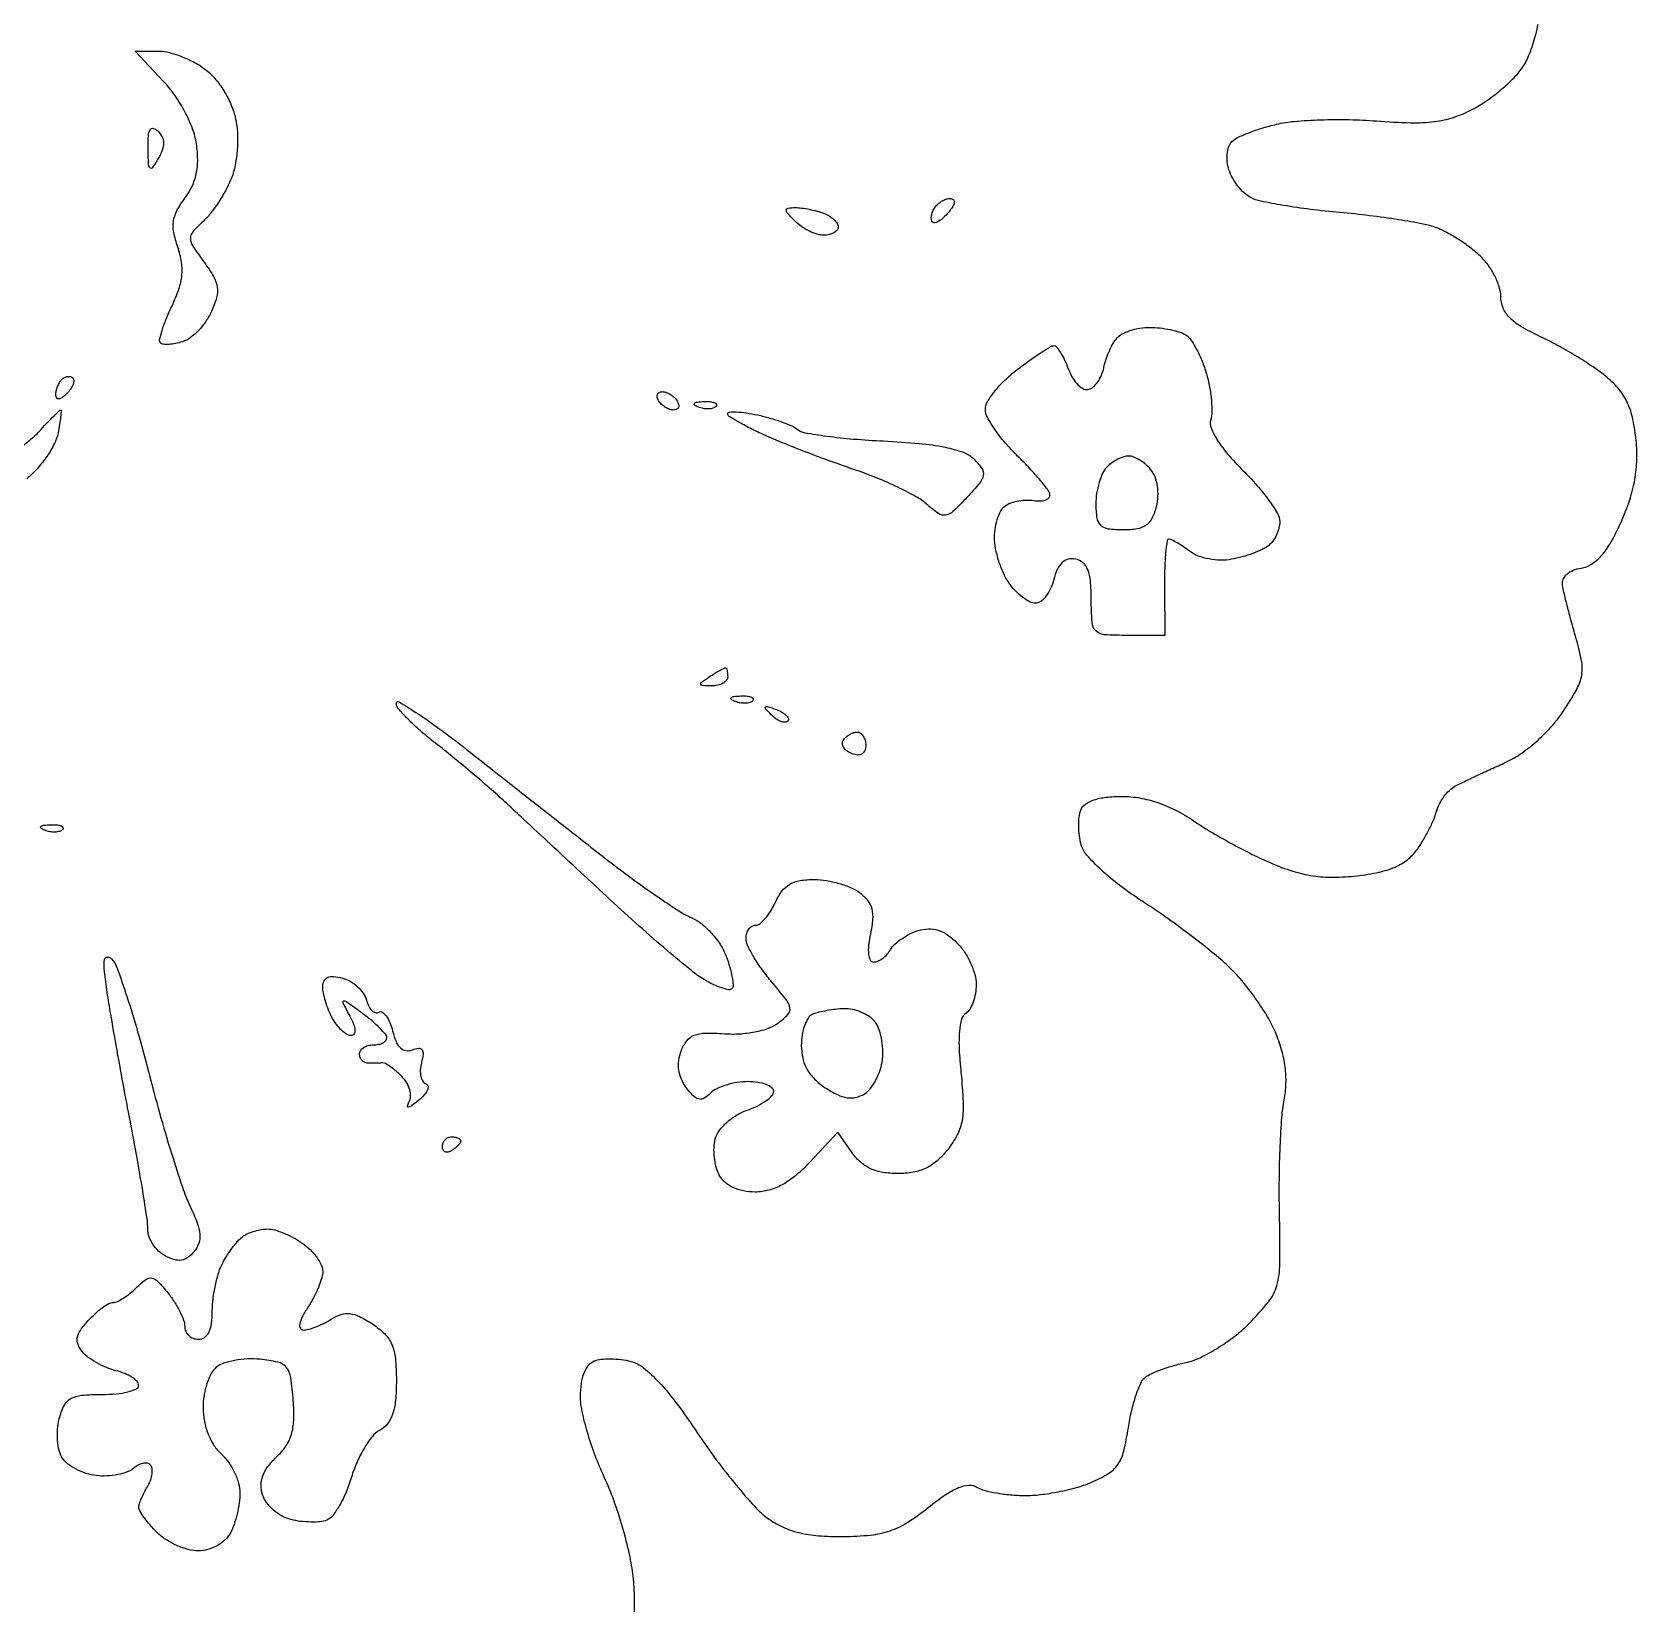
# Model space of a CAD drawing. Extents: x 0 to 102, y 0 to 135.
# Drawn here: x 52.32 to 67.07, y 54.67 to 69.13 of the extents above; entities that cross this region are included whole.
import ezdxf

# ---------------------------------------------------------------- set-up
doc = ezdxf.new("R2010")
doc.units = 0
doc.header["$MEASUREMENT"] = 0

msp = doc.modelspace()

# ---------------------------------------------------------------- linework, layer by layer
for points in [[(57.85067, 54.540104, 0.028751), (57.856664, 54.720318, 0.020254), (57.843544, 54.922697, 0.028809), (57.809853, 55.127761, 0.015542), (57.746119, 55.375781, 0.015434), (57.66526, 55.625222, 0.023404), (57.578337, 55.836, -0.019964), (57.494871, 56.034513, -0.017948), (57.424214, 56.246165, -0.018305), (57.374627, 56.440601, -0.052579), (57.359626, 56.578905, -0.036354), (57.367832, 56.696436, -0.05675), (57.39347, 56.794487, -0.071114), (57.433734, 56.866281, -0.138699), (57.485889, 56.905279, -0.066633), (57.549336, 56.920358, -0.027933), (57.637231, 56.924265, -0.027028), (57.733035, 56.917983, -0.031607), (57.822629, 56.901429, -0.111063), (57.937733, 56.843376, -0.033358), (58.081511, 56.708073, -0.02694), (58.247552, 56.509012, -0.013625), (58.43579, 56.242015, 0.012569), (58.607819, 55.99691, 0.012786), (58.790998, 55.762189, 0.012649), (58.960371, 55.566546, 0.050363), (59.078379, 55.46066, 0.049008), (59.21578, 55.37965, 0.048692), (59.366614, 55.326721, 0.041035), (59.54639, 55.298049, 0.021457), (59.773122, 55.290514, 0.022617), (60.025532, 55.304389, 0.057332), (60.204733, 55.343462, 0.060101), (60.365416, 55.420938, 0.026909), (60.556224, 55.558064, -0.019), (60.712736, 55.674339, -0.051189), (60.834286, 55.740531, -0.079597), (60.929632, 55.763613, -0.16214), (61.003581, 55.745295, 0.076099), (61.070766, 55.715903, 0.021695), (61.182264, 55.691307, 0.02131), (61.312174, 55.674176, 0.021117), (61.443467, 55.668095, 0.030483), (61.586849, 55.676262, 0.018805), (61.753798, 55.702426, 0.018837), (61.917471, 55.740874, 0.031856), (62.050596, 55.786784, 0.038368), (62.208146, 55.867306, 0.105975), (62.297955, 55.952723, 0.089978), (62.352964, 56.075963, 0.022878), (62.395476, 56.291658, -0.01979), (62.424659, 56.444698, -0.023502), (62.464602, 56.586269, -0.023226), (62.508788, 56.700724, -0.120375), (62.549747, 56.754105, -0.064206), (62.605118, 56.787938, -0.017558), (62.700173, 56.826472, -0.017451), (62.811993, 56.862924, -0.017372), (62.92625, 56.891551, 0.05919), (63.054599, 56.935369, 0.026628), (63.211059, 57.020942, 0.025909), (63.368636, 57.130031, 0.032026), (63.50269, 57.24793, 0.026808), (63.683856, 57.449639, 0.103045), (63.760231, 57.598946, 0.0653), (63.787731, 57.798356, 0.006659), (63.784535, 58.27646, -0.007742), (63.783169, 58.578439, -0.007732), (63.791152, 58.880443, -0.007606), (63.806207, 59.14382, -0.030076), (63.827628, 59.3046, 0.041155), (63.844303, 59.45514, 0.039333), (63.836529, 59.608721, 0.037368), (63.803931, 59.766377, 0.03038), (63.746493, 59.929093, 0.03552), (63.672264, 60.074827, 0.019525), (63.562322, 60.242214, 0.019378), (63.436918, 60.404147, 0.02925), (63.314544, 60.533889, 0.019172), (63.167027, 60.662698, 0.008075), (62.959575, 60.824804, 0.007975), (62.732031, 60.991131, 0.010299), (62.517688, 61.136097, -0.01927), (62.31749, 61.276794, -0.02418), (62.143945, 61.422816, -0.024815), (62.012891, 61.557069, -0.114108), (61.961429, 61.652061, -0.035492), (61.944925, 61.734192, -0.028923), (61.938693, 61.823694, -0.029825), (61.942695, 61.907099, -0.064798), (61.957721, 61.969311, -0.146778), (61.999965, 62.023981, -0.074415), (62.078098, 62.063953, -0.054214), (62.190227, 62.088558, -0.026928), (62.335739, 62.0964, -0.043465), (62.499211, 62.082163, -0.03839), (62.66494, 62.039759, -0.036387), (62.830648, 61.969703, -0.030966), (62.994044, 61.872948, 0.015229), (63.147513, 61.775425, 0.008704), (63.338271, 61.666654, 0.008687), (63.534151, 61.563818, 0.014251), (63.7038, 61.484454, 0.026735), (63.906116, 61.409315, 0.038794), (64.09176, 61.366903, 0.038758), (64.281859, 61.353655, 0.026616), (64.497683, 61.366863, 0.023782), (64.697633, 61.399519, 0.050073), (64.847301, 61.447381, 0.063443), (64.960363, 61.514584, 0.07193), (65.047583, 61.605586, 0.021116), (65.103172, 61.69074, 0.015956), (65.15713, 61.788529, 0.016209), (65.201967, 61.883797, 0.035615), (65.228524, 61.959773, -0.052589), (65.254646, 62.027091, -0.039594), (65.296469, 62.094641, -0.040503), (65.346628, 62.15247, -0.070244), (65.397724, 62.190125, -0.01109), (65.466408, 62.225243, -0.002694), (65.581398, 62.280094, -0.002761), (65.713984, 62.341572, -0.002745), (65.8475, 62.401703, 0.045666), (65.991544, 62.482076, 0.029574), (66.142489, 62.599065, 0.02912), (66.282032, 62.736199, 0.037837), (66.391935, 62.877736, 0.018597), (66.516717, 63.082446, 0.085903), (66.562656, 63.212795, 0.091254), (66.560701, 63.347159, 0.022453), (66.50768, 63.562464, -0.004647), (66.46662, 63.706851, -0.004956), (66.429153, 63.848919, -0.004721), (66.399303, 63.971693, -0.022912), (66.386245, 64.042159, -0.137143), (66.393349, 64.094399, -0.108371), (66.426793, 64.140887, -0.088125), (66.483688, 64.176198, -0.059642), (66.557611, 64.195904, 0.109675), (66.653551, 64.232, 0.069812), (66.743782, 64.310777, 0.050722), (66.832396, 64.436941, 0.022479), (66.923936, 64.618945, 0.025113), (67.003402, 64.823318, 0.036474), (67.050829, 65.010846, 0.038321), (67.069067, 65.195988, 0.032263), (67.060612, 65.392886, 0.02958), (67.028318, 65.584974, 0.058237), (66.976455, 65.730639, 0.064412), (66.896498, 65.850826, 0.044897), (66.778887, 65.963821, 0.022281), (66.661038, 66.049944, 0.010743), (66.503072, 66.150095, 0.01063), (66.333624, 66.247635, 0.01499), (66.17835, 66.326718, -0.022405), (66.003787, 66.418909, -0.066017), (65.896973, 66.502244, -0.096941), (65.839098, 66.589977, -0.097774), (65.8188, 66.692786, 0.077257), (65.805105, 66.780887, 0.040444), (65.762885, 66.883816, 0.039007), (65.701296, 66.984704, 0.048033), (65.62845, 67.067418, 0.027239), (65.54016, 67.141526, 0.018256), (65.431887, 67.216768, 0.018411), (65.321324, 67.282143, 0.034191), (65.2266, 67.32545, 0.042562), (65.104211, 67.360033, 0.008334), (64.878632, 67.399603, 0.00879), (64.613371, 67.436823, 0.008045), (64.339028, 67.465938, -0.008573), (64.069684, 67.494811, -0.010543), (63.819532, 67.531344, -0.009103), (63.611607, 67.570106, -0.072347), (63.519908, 67.603263, -0.065373), (63.461001, 67.645491, -0.038324), (63.402302, 67.709562, -0.037672), (63.352531, 67.783938, -0.051824), (63.320426, 67.857626, -0.050979), (63.304974, 67.931771, -0.051031), (63.304851, 68.007483, -0.055841), (63.319063, 68.073538, -0.115994), (63.346653, 68.118093, -0.085735), (63.398756, 68.154847, -0.018137), (63.501262, 68.199037, -0.018489), (63.62543, 68.242093, -0.01662), (63.756906, 68.277572, -0.036256), (63.923114, 68.304029, -0.013064), (64.162228, 68.318211, -0.012879), (64.425948, 68.320153, -0.014928), (64.6767, 68.308045, 0.012816), (64.990591, 68.291559, 0.036886), (65.208255, 68.301775, 0.049043), (65.384485, 68.340932, 0.042403), (65.558986, 68.414999, 0.02981), (65.681648, 68.489491, 0.020999), (65.810405, 68.586837, 0.021273), (65.926087, 68.690757, 0.041111), (66.007526, 68.784705, 0.061963), (66.074772, 68.905422, 0.02854), (66.132728, 69.076061, 0.026107), (66.177177, 69.276576, 0.022522)], [(52.217641, 65.309646, 0.016771), (52.322963, 65.394638, 0.030689), (52.401862, 65.471739, -0.005042), (52.464817, 65.539909, -0.007808), (52.520669, 65.597353, -0.003219), (52.569183, 65.645097, -0.195162), (52.58028, 65.6496, -0.438724), (52.58607, 65.643309, -0.006401), (52.58068, 65.587199, -0.012643), (52.571448, 65.518635, -0.00744), (52.557129, 65.437173, -0.07073), (52.524172, 65.340991, -0.032085), (52.456113, 65.226279, -0.030965), (52.367511, 65.112479, -0.036976), (52.27027, 65.017539, -0.038122)]]:
    msp.add_lwpolyline(points, format="xyb")
for points in [[(53.481495, 68.949, -0.062261), (53.580324, 68.936646, -0.03211), (53.699086, 68.898221, -0.031336), (53.817912, 68.842314, -0.041048), (53.917945, 68.776134, -0.055249), (54.008434, 68.68717, -0.037824), (54.090797, 68.568797, -0.037424), (54.155453, 68.437465, -0.049343), (54.192834, 68.309424, -0.038726), (54.207282, 68.17621, -0.02931), (54.203165, 68.029141, -0.029749), (54.182263, 67.887063, -0.046822), (54.145949, 67.769306, -0.028499), (54.095414, 67.664605, -0.020416), (54.027733, 67.553591, -0.020708), (53.954325, 67.452851, -0.041047), (53.88676, 67.380787, 0.029566), (53.795397, 67.287712, 0.190004), (53.773725, 67.226732, 0.138207), (53.796059, 67.156704, 0.013309), (53.899435, 67.008803, -0.027182), (53.986829, 66.876075, -0.095425), (54.020574, 66.779964, -0.106122), (54.014411, 66.683889, -0.038021), (53.966905, 66.554358, -0.045328), (53.915714, 66.46456, -0.039003), (53.846794, 66.380487, -0.040853), (53.771531, 66.313876, -0.084071), (53.701786, 66.278002, -0.027053), (53.636581, 66.261127, -0.034864), (53.575235, 66.253141, -0.037415), (53.52516, 66.253895, -0.175662), (53.499499, 66.265901, -0.25655), (53.4908, 66.295799, -0.018914), (53.513256, 66.381259, -0.022586), (53.550357, 66.486159, -0.014966), (53.601872, 66.60307, 0.026801), (53.667546, 66.762213, 0.059167), (53.696136, 66.890311, 0.066567), (53.692304, 67.011778, 0.042764), (53.657378, 67.148587, -0.035209), (53.620661, 67.283862, -0.0849), (53.61805, 67.387193, -0.087175), (53.649871, 67.483848, -0.038592), (53.722523, 67.597419, 0.0506), (53.788783, 67.706681, 0.058746), (53.827775, 67.82177, 0.054406), (53.840715, 67.949963, 0.035228), (53.829009, 68.098725, 0.053015), (53.793027, 68.236822, 0.03155), (53.723055, 68.391884, 0.030612), (53.63014, 68.544053, 0.036825), (53.52437, 68.67405), (53.264809, 68.949)], [(53.475967, 68.212673, -0.081552), (53.513387, 68.16055, -0.112876), (53.526747, 68.104776, -0.092968), (53.515416, 68.040727, -0.04153), (53.478539, 67.963103, -0.016776), (53.425535, 67.878573, -0.471567), (53.402854, 67.876391, -0.18983), (53.388506, 67.909385, -0.006175), (53.385173, 68.05647, -0.016922), (53.387934, 68.17379, -0.117828), (53.404333, 68.228356, -0.358555), (53.433553, 68.239212, -0.113627)], [(60.758152, 67.5954, -0.176123), (60.786319, 67.585161, -0.256649), (60.795687, 67.561079, -0.110288), (60.78099, 67.520957, -0.030483), (60.741103, 67.466456, -0.030935), (60.697289, 67.419854, -0.05004), (60.654152, 67.386761, -0.066988), (60.617823, 67.370512, -0.274667), (60.595373, 67.376227, -0.161573), (60.584624, 67.39765, -0.069134), (60.584411, 67.430075, -0.058241), (60.593952, 67.467786, -0.04739), (60.612421, 67.505171, -0.0641), (60.640423, 67.539686, -0.051744), (60.678232, 67.568895, -0.053409), (60.719615, 67.588766, -0.085443)], [(59.333938, 67.5108, -0.03162), (59.391838, 67.507135, -0.01717), (59.462252, 67.495716, -0.017045), (59.533363, 67.479125, -0.025787), (59.593781, 67.459449, -0.045844), (59.644976, 67.43421, -0.052351), (59.688291, 67.400989, -0.059761), (59.717975, 67.365209, -0.144282), (59.7276, 67.332549, -0.171395), (59.71742, 67.303724, -0.094037), (59.688548, 67.279192, -0.074508), (59.645513, 67.262598, -0.054877), (59.594657, 67.257, -0.075276), (59.534574, 67.266097, -0.03846), (59.463489, 67.294277, -0.037117), (59.393176, 67.335333, -0.045706), (59.334814, 67.3839, -0.010146), (59.262586, 67.459121, -0.186599), (59.250654, 67.489356, -0.382191), (59.266062, 67.506809, -0.029374)], [(62.593209, 66.409705, -0.026659), (62.686186, 66.4042, -0.023777), (62.78172, 66.388784, -0.024502), (62.866286, 66.366602, -0.065102), (62.922796, 66.340306, -0.101121), (62.969625, 66.295159, -0.028093), (63.022854, 66.207547, -0.027145), (63.073214, 66.099315, -0.025488), (63.11275, 65.983992, -0.023259), (63.141248, 65.863789, -0.022976), (63.158598, 65.740968, -0.023571), (63.163737, 65.632316, -0.077016), (63.152758, 65.5614, 0.174742), (63.15571, 65.485075, 0.044686), (63.213041, 65.37331, 0.03661), (63.311229, 65.240454, 0.020753), (63.44783, 65.094161, -0.018846), (63.577237, 64.956626, -0.023195), (63.686765, 64.818631, -0.022509), (63.766553, 64.696715, -0.131793), (63.786976, 64.623609, -0.066446), (63.779739, 64.564755, -0.046402), (63.756918, 64.501805, -0.046562), (63.723026, 64.444434, -0.0689), (63.68265, 64.402312, -0.057244), (63.626086, 64.367272, -0.021254), (63.539652, 64.330956, -0.020734), (63.441139, 64.298987, -0.023519), (63.34435, 64.276804, -0.050488), (63.244432, 64.269056, -0.039958), (63.136592, 64.280245, -0.041244), (63.037235, 64.307283, -0.075432), (62.96365, 64.34736, 0.012665), (62.903561, 64.390618, 0.015778), (62.845532, 64.427574, 0.014083), (62.795563, 64.455352, 0.105555), (62.769588, 64.462509, 0.391666), (62.751447, 64.447596, 0.01015), (62.738223, 64.333941, 0.01622), (62.729203, 64.191161, 0.009697), (62.727288, 64.02105), (62.7309, 63.5769), (62.3925, 63.5769, -0.016214), (62.174342, 63.583976, -0.18143), (62.096512, 63.619089, -0.182547), (62.061238, 63.696631, -0.016452), (62.0541, 63.913518, 0.02197), (62.046901, 64.077277, 0.072673), (62.022044, 64.182043, 0.120195), (61.976987, 64.24552, 0.130705), (61.909073, 64.27869, 0.111185), (61.842283, 64.276881, 0.127853), (61.786533, 64.246218, 0.097506), (61.742348, 64.184223, 0.044758), (61.709551, 64.090121, -0.046095), (61.68035, 64.00705, -0.056742), (61.637891, 63.936779, -0.067221), (61.589353, 63.888793, -0.162775), (61.542126, 63.873, -0.121756), (61.4896, 63.885983, -0.042693), (61.423682, 63.928232, -0.039338), (61.35623, 63.989077, -0.036819), (61.297497, 64.061024, -0.046994), (61.247035, 64.149755, -0.029498), (61.204486, 64.261374, -0.029493), (61.175357, 64.377265, -0.046853), (61.1658, 64.479031, -0.042028), (61.173622, 64.571929, -0.043724), (61.196864, 64.660942, -0.047787), (61.230944, 64.733652, -0.119764), (61.27155, 64.775346, -0.063705), (61.322764, 64.799018, -0.035473), (61.389726, 64.815038, -0.03476), (61.460912, 64.821778, -0.047028), (61.52535, 64.817321, 0.046716), (61.582038, 64.813364, 0.07407), (61.62991, 64.821657, 0.104347), (61.661845, 64.840255, 0.211967), (61.6734, 64.866286, 0.160365), (61.659453, 64.908654, 0.01296), (61.586421, 65.002374, 0.016425), (61.490721, 65.111326, 0.011861), (61.3773, 65.2266, -0.022759), (61.263953, 65.346934, -0.026626), (61.168179, 65.471166, -0.027066), (61.099689, 65.583025, -0.124458), (61.0812, 65.656155, -0.13417), (61.100199, 65.725684, -0.034979), (61.166521, 65.821918, -0.032973), (61.260483, 65.924973, -0.028507), (61.371655, 66.020259, -0.007724), (61.486569, 66.105132, -0.01097), (61.591488, 66.176722, -0.007235), (61.680744, 66.232975, -0.137835), (61.712149, 66.2418, -0.23411), (61.736219, 66.229877, -0.025922), (61.771878, 66.177652, -0.027265), (61.809768, 66.107083, -0.018728), (61.845214, 66.023424, 0.045347), (61.884739, 65.942421, 0.063597), (61.934763, 65.879487, 0.081557), (61.98704, 65.842995, 0.194413), (62.033471, 65.840084, 0.107358), (62.075985, 65.865298, 0.054976), (62.116676, 65.912472, 0.050955), (62.149571, 65.972673, 0.053514), (62.168954, 66.03731, -0.032922), (62.186803, 66.107144, -0.023219), (62.21554, 66.182921, -0.023535), (62.249965, 66.253111, -0.044755), (62.285062, 66.30525, -0.097921), (62.333772, 66.34575, -0.042926), (62.410996, 66.379555, -0.040302), (62.50181, 66.402383, -0.042909)], [(52.69311, 65.94429, -0.212536), (52.702385, 65.920131, -0.080535), (52.694573, 65.884012, -0.061283), (52.671833, 65.842003, -0.041736), (52.63671, 65.80047, -0.034019), (52.59523, 65.764281, -0.131573), (52.56389, 65.751481, -0.290264), (52.544525, 65.760572, -0.142677), (52.5366, 65.78778, -0.054831), (52.540736, 65.825385, -0.038674), (52.553168, 65.866088, -0.039129), (52.571394, 65.903633, -0.063896), (52.593, 65.9316, -0.075941), (52.61784, 65.949856, -0.089268), (52.645672, 65.958593, -0.100736), (52.672096, 65.956615, -0.128169)], [(58.110214, 65.8188, -0.085235), (58.146442, 65.812579, -0.053414), (58.185322, 65.793949, -0.051777), (58.220827, 65.766562, -0.064269), (58.2471, 65.7342, -0.076764), (58.26079, 65.70185, -0.154201), (58.259176, 65.674451, -0.186277), (58.24283, 65.656304, -0.117858), (58.214786, 65.6496, -0.085235), (58.178558, 65.655821, -0.053414), (58.139678, 65.674451, -0.051777), (58.104173, 65.701838, -0.064269), (58.0779, 65.7342, -0.076764), (58.06421, 65.76655, -0.154201), (58.065824, 65.793949, -0.186277), (58.08217, 65.812096, -0.117858)], [(58.49385, 65.727521, -0.028489), (58.552747, 65.726591, -0.077125), (58.593354, 65.717224, -0.208169), (58.608797, 65.701603, -0.296942), (58.604888, 65.683087, -0.126455), (58.577229, 65.666739, -0.060344), (58.536172, 65.660042, -0.05415), (58.489003, 65.663208, -0.051402), (58.442738, 65.676409, -0.054073), (58.407487, 65.695152, -0.470617), (58.406028, 65.71057, -0.168741), (58.430711, 65.722526, -0.018894)], [(58.98735, 65.604253, -0.016832), (59.09935, 65.576332, -0.017145), (59.208524, 65.541088, -0.017183), (59.301056, 65.504032, -0.065248), (59.354182, 65.471781, 0.126706), (59.421872, 65.441241, 0.009381), (59.624227, 65.410037, 0.012556), (59.87025, 65.383081, 0.009184), (60.144458, 65.365053, -0.01069), (60.473974, 65.342392, -0.027369), (60.710532, 65.307905, -0.037775), (60.877618, 65.260761, -0.10915), (60.978411, 65.196446, -0.047265), (61.048279, 65.111953, -0.19779), (61.061495, 65.048693, -0.127455), (61.028094, 64.977402, -0.015627), (60.913192, 64.847169, -0.014495), (60.783091, 64.716488, -0.150457), (60.715895, 64.6832, -0.194678), (60.649912, 64.698181, -0.027188), (60.537257, 64.786005, 0.051487), (60.439138, 64.855117, 0.015462), (60.276871, 64.939564, 0.015321), (60.087785, 65.023617, 0.016053), (59.8968, 65.094534, -0.006175), (59.692416, 65.165866, -0.004252), (59.462564, 65.251504, -0.004287), (59.242803, 65.337684, -0.008726), (59.07195, 65.409869, -0.010199), (58.934152, 65.474338, -0.015713), (58.818018, 65.536196, -0.010095), (58.726032, 65.591464, -0.257894), (58.7124, 65.616136, -0.396583), (58.726783, 65.631418, -0.025946), (58.793167, 65.631995, -0.026508), (58.881911, 65.623432, -0.015364)], [(62.399061, 65.2266, 0.079055), (62.353604, 65.219368, 0.037981), (62.298882, 65.196778, 0.036436), (62.244116, 65.163931, 0.043102), (62.19792, 65.12508, 0.087124), (62.158921, 65.069469, 0.036597), (62.126222, 64.983798, 0.034792), (62.10389, 64.884818, 0.038105), (62.0964, 64.78668, 0.036199), (62.105841, 64.656444, 0.169588), (62.140067, 64.590816, 0.159036), (62.209153, 64.558403, 0.030821), (62.348588, 64.5498, 0.039377), (62.477422, 64.559962, 0.113097), (62.560136, 64.593255, 0.125654), (62.61505, 64.65677, 0.054302), (62.654135, 64.762399, 0.050754), (62.667624, 64.855103, 0.048233), (62.662544, 64.950267, 0.051243), (62.640425, 65.036132, 0.084755), (62.603088, 65.100799, 0.042043), (62.555778, 65.148933, 0.039388), (62.500088, 65.189646, 0.04188), (62.44469, 65.217704, 0.096576)], [(58.69125, 63.279505, -0.309048), (58.69943, 63.27462, -0.04613), (58.706187, 63.255568, -0.038557), (58.710871, 63.228532, -0.023625), (58.7124, 63.1962, -0.17131), (58.701043, 63.164025, -0.095191), (58.66891, 63.136832, -0.075283), (58.620985, 63.11867, -0.055234), (58.56435, 63.112895, -0.011938), (58.481534, 63.115598, -0.327416), (58.465661, 63.128681, -0.309569), (58.472947, 63.148533, -0.011213), (58.5432, 63.1962, -0.006384), (58.593352, 63.22771, -0.008918), (58.639036, 63.254499, -0.005891), (58.677781, 63.275703, -0.107356)], [(58.83225, 63.020321, -0.028489), (58.891147, 63.019391, -0.077125), (58.931754, 63.010024, -0.208169), (58.947197, 62.994403, -0.296942), (58.943288, 62.975887, -0.126455), (58.915629, 62.959539, -0.060344), (58.874572, 62.952842, -0.05415), (58.827403, 62.956008, -0.051402), (58.781138, 62.969209, -0.054073), (58.745887, 62.987952, -0.470617), (58.744428, 63.00337, -0.168741), (58.769111, 63.015326, -0.018894)], [(56.344458, 62.503647, 0.000278), (56.645452, 62.266667, 0.000185), (56.990548, 61.995482, 0.000186), (57.325477, 61.732689, 0.000366), (57.592308, 61.523803, 0.007251), (57.826722, 61.345986, 0.007911), (58.059555, 61.180244, 0.007487), (58.262991, 61.044669, 0.038367), (58.382241, 60.980115, -0.065894), (58.473408, 60.924086, -0.0394), (58.565644, 60.836169, -0.038788), (58.645121, 60.732288, -0.053705), (58.69802, 60.627691, -0.019583), (58.731582, 60.527008, -0.027736), (58.752848, 60.434999, -0.026829), (58.761683, 60.360506, -0.215703), (58.749809, 60.329009, -0.243057), (58.719999, 60.319508, -0.036692), (58.6572, 60.334989, -0.03425), (58.579918, 60.366171, -0.023353), (58.49668, 60.411501, -0.034718), (58.378903, 60.49466, -0.005231), (58.156797, 60.679718, -0.005849), (57.898982, 60.904391, -0.005024), (57.63295, 61.146602, -0.000054), (57.360521, 61.399746, -0.000051), (57.083483, 61.65728, -0.000051), (56.838582, 61.885033, -0.000182), (56.682, 62.030788, 0.007693), (56.542803, 62.15651, 0.00412), (56.367262, 62.307684, 0.0041), (56.185556, 62.459036, 0.006396), (56.02635, 62.586082, -0.013889), (55.888624, 62.699406, -0.019364), (55.772418, 62.808755, -0.016106), (55.684508, 62.904098, -0.180072), (55.6668, 62.951672, -0.585338), (55.692154, 62.965909, -0.009172), (55.865862, 62.855589, -0.013474), (56.084451, 62.702451, -0.007365)], [(59.160199, 62.894661, -0.036269), (59.214986, 62.869113, -0.070189), (59.253424, 62.839954, -0.120343), (59.270125, 62.812227, -0.278911), (59.264539, 62.789539, -0.20742), (59.23863, 62.7793, -0.082976), (59.200442, 62.786971, -0.063152), (59.15626, 62.810535, -0.043285), (59.11284, 62.847302, -0.011214), (59.059809, 62.903184, -0.400052), (59.060206, 62.91953, -0.286372), (59.079244, 62.923939, -0.008399)], [(59.901793, 62.6886, -0.153789), (59.932153, 62.679036, -0.097959), (59.958015, 62.652103, -0.080499), (59.975466, 62.611862, -0.062212), (59.9814, 62.564355, -0.094172), (59.972427, 62.517136, -0.165347), (59.946988, 62.487136, -0.151817), (59.906703, 62.477345, -0.076022), (59.854986, 62.48862, -0.064087), (59.810122, 62.512804, -0.094924), (59.779455, 62.545127, -0.122111), (59.767564, 62.580209, -0.160704), (59.775379, 62.612865, -0.067219), (59.799184, 62.641837, -0.052295), (59.831821, 62.666353, -0.053444), (59.867877, 62.683019, -0.081728)], [(52.48725, 61.835921, -0.028489), (52.546147, 61.834991, -0.077125), (52.586754, 61.825624, -0.208169), (52.602197, 61.810003, -0.296942), (52.598288, 61.791487, -0.126455), (52.570629, 61.775139, -0.060344), (52.529572, 61.768442, -0.05415), (52.482403, 61.771608, -0.051402), (52.436137, 61.784809, -0.054073), (52.400887, 61.803552, -0.470617), (52.399428, 61.81897, -0.168741), (52.424111, 61.830926, -0.018894)], [(59.50853, 61.332309, -0.038289), (59.620045, 61.322602, -0.029667), (59.738971, 61.295671, -0.030436), (59.847492, 61.256934, -0.061247), (59.925979, 61.211362, -0.06451), (59.998191, 61.140319, -0.102483), (60.036586, 61.062916, -0.084931), (60.045003, 60.966147, -0.03339), (60.025007, 60.833352, 0.025176), (60.00702, 60.725898, 0.057754), (60.007008, 60.643961, 0.097462), (60.023559, 60.592213, 0.273245), (60.055074, 60.5736, 0.108104), (60.093356, 60.581975, 0.052969), (60.136475, 60.607622, 0.049019), (60.177506, 60.645115, 0.05099), (60.209846, 60.689418, -0.075241), (60.249015, 60.737966, -0.035461), (60.312271, 60.788167, -0.034121), (60.387344, 60.832328, -0.040697), (60.463522, 60.862945, -0.069092), (60.558014, 60.878471, -0.084326), (60.646575, 60.865686, -0.075276), (60.733419, 60.822454, -0.043337), (60.823072, 60.747128, -0.051138), (60.889496, 60.665524, -0.03819), (60.945626, 60.563912, -0.039023), (60.984036, 60.458797, -0.068186), (60.9966, 60.367093, -0.042262), (60.98954, 60.283721, -0.044059), (60.968567, 60.203922, -0.048211), (60.937811, 60.138832, -0.120441), (60.90117, 60.101606, 0.193354), (60.861892, 60.048324, 0.043016), (60.842679, 59.934525, 0.03254), (60.840047, 59.772252, 0.013827), (60.856672, 59.555329, -0.01443), (60.877, 59.285818, -0.054427), (60.866471, 59.117078, -0.075868), (60.822286, 58.98486, -0.048176), (60.734462, 58.847915, -0.045581), (60.637785, 58.745711, -0.068691), (60.535712, 58.678117, -0.068105), (60.418481, 58.640339, -0.043965), (60.276157, 58.6278, -0.0407), (60.13891, 58.63899, -0.066034), (60.027093, 58.672918, -0.072423), (59.935254, 58.73192, -0.061109), (59.857884, 58.817842), (59.724774, 59.007883), (59.468099, 58.733242, -0.030244), (59.33854, 58.610415, -0.049707), (59.213888, 58.525331, -0.058024), (59.090488, 58.475517, -0.067041), (58.964889, 58.4586, -0.048455), (58.85696, 58.469084, -0.061832), (58.762068, 58.500233, -0.069262), (58.686438, 58.549673, -0.090777), (58.63512, 58.614122, -0.058493), (58.606618, 58.686628, -0.03693), (58.589976, 58.776117, -0.036755), (58.586621, 58.867838, -0.054771), (58.598319, 58.947201, -0.095788), (58.633884, 59.021438, -0.049861), (58.703176, 59.097722, -0.047037), (58.792787, 59.164406, -0.052628), (58.890075, 59.210278, 0.030279), (58.984003, 59.249544, 0.040477), (59.063336, 59.296821, 0.045732), (59.119206, 59.344816, 0.194827), (59.1354, 59.384799, 0.236382), (59.118316, 59.418917, 0.070845), (59.065816, 59.447656, 0.054165), (58.989244, 59.467304, 0.035754), (58.89852, 59.4738, 0.039509), (58.799962, 59.466, 0.035067), (58.699729, 59.442736, 0.036765), (58.612298, 59.408657, 0.083533), (58.554425, 59.36805, -0.061721), (58.494811, 59.322237, -0.191091), (58.445572, 59.314578, -0.146625), (58.395785, 59.342722, -0.032283), (58.331787, 59.418612, -0.058697), (58.286749, 59.497495, -0.066311), (58.263574, 59.581526, -0.066263), (58.263196, 59.668745, -0.058482), (58.285248, 59.757012, -0.073039), (58.33621, 59.848662, -0.135622), (58.403545, 59.899627, -0.091664), (58.506475, 59.920009, -0.02186), (58.681672, 59.914569, 0.033919), (58.821693, 59.913596, 0.032703), (58.962311, 59.931445, 0.0347), (59.086134, 59.964518, 0.07539), (59.173171, 60.009927, 0.041387), (59.265684, 60.090106, 0.238341), (59.284617, 60.150031, 0.125928), (59.252003, 60.224564, 0.009125), (59.109365, 60.400499, -0.020016), (59.022175, 60.512963, -0.023026), (58.948506, 60.627039, -0.022939), (58.895617, 60.72826, -0.109339), (58.8816, 60.791591, -0.070063), (58.88808, 60.837609, -0.085883), (58.906984, 60.87663, -0.100135), (58.935061, 60.902718, -0.138144), (58.968014, 60.912, 0.171894), (59.007748, 60.926076, 0.044326), (59.057351, 60.974128, 0.039814), (59.107555, 61.042539, 0.031507), (59.150793, 61.1235, -0.054366), (59.211141, 61.22506, -0.099747), (59.282759, 61.288789, -0.092741), (59.377223, 61.322565, -0.042208)], [(53.049459, 60.60208, -0.111587), (53.098261, 60.524869, -0.006392), (53.189502, 60.257281, -0.009497), (53.288793, 59.932668, -0.006816), (53.387854, 59.566503, 0.005866), (53.490045, 59.185903, 0.006324), (53.598724, 58.817266, 0.006004), (53.699718, 58.503443, 0.029936), (53.768866, 58.331921, -0.01896), (53.836348, 58.174574, -0.069615), (53.860807, 58.069273, -0.107789), (53.850435, 57.98708, -0.088341), (53.806618, 57.909926, -0.062519), (53.748855, 57.855768, -0.121173), (53.690605, 57.832018, -0.111634), (53.624676, 57.837062, -0.048209), (53.542917, 57.871154, -0.068265), (53.481603, 57.915644, -0.055894), (53.429693, 57.977892, -0.057684), (53.394448, 58.047591, -0.088463), (53.3826, 58.114035, 0.037115), (53.375126, 58.214588, 0.003177), (53.33529, 58.469959, 0.004185), (53.283225, 58.774237, 0.003232), (53.221546, 59.105108, -0.001912), (53.155869, 59.452328, -0.001817), (53.09171, 59.805946, -0.001802), (53.037252, 60.118985, -0.006435), (53.005715, 60.3198, -0.008559), (52.981845, 60.508569, -0.065696), (52.983853, 60.59763, -0.37189), (53.008977, 60.619006, -0.196932)], [(55.170471, 60.425965, -0.067095), (55.242516, 60.39637, -0.054563), (55.309869, 60.346976, -0.056283), (55.362718, 60.286299, -0.087304), (55.391589, 60.223337, 0.049679), (55.412449, 60.167077, 0.085795), (55.441594, 60.126724, 0.12795), (55.473916, 60.108235, 0.207572), (55.504738, 60.112712, -0.284574), (55.536659, 60.112682, -0.096665), (55.572163, 60.079731, -0.061755), (55.606065, 60.018631, -0.034342), (55.632458, 59.937514, 0.038424), (55.664495, 59.84171, 0.104252), (55.705149, 59.783205, 0.155856), (55.755088, 59.759295, 0.126599), (55.814334, 59.766111, -0.062818), (55.872048, 59.780292, -0.274511), (55.902849, 59.766524, -0.187963), (55.912726, 59.726687, -0.031815), (55.897477, 59.648314, 0.049687), (55.887101, 59.582553, 0.066753), (55.891683, 59.52248, 0.083738), (55.909689, 59.476936, 0.178215), (55.938858, 59.453614, -0.267541), (55.957811, 59.432273, -0.156546), (55.954043, 59.39726, -0.080783), (55.923826, 59.351037, -0.037116), (55.871337, 59.301508, -0.013067), (55.809446, 59.253863, -0.109348), (55.777289, 59.239806, -0.559425), (55.768039, 59.249835, -0.066581), (55.782854, 59.284099, 0.125613), (55.798085, 59.334925, 0.07808), (55.790927, 59.397111, 0.068721), (55.762992, 59.461793, 0.060195), (55.717515, 59.51977, 0.017308), (55.664698, 59.569053, 0.02253), (55.612903, 59.610182, 0.021011), (55.567802, 59.639992, 0.153337), (55.542921, 59.646021, -0.008103), (55.51981, 59.644856, -0.002726), (55.486062, 59.643888, -0.002711), (55.448713, 59.643222, -0.003102), (55.413, 59.643, -0.099038), (55.380713, 59.649459, -0.097945), (55.353251, 59.667851, -0.097945), (55.334859, 59.695313, -0.099038), (55.3284, 59.7276, -0.148195), (55.338177, 59.759863, -0.098894), (55.365677, 59.787349, -0.082425), (55.406786, 59.805881, -0.064853), (55.4553, 59.8122, 0.048167), (55.503674, 59.816871, 0.070026), (55.544142, 59.830838, 0.092475), (55.570868, 59.851435, 0.195342), (55.579541, 59.87565, 0.165283), (55.566586, 59.909103, 0.021034), (55.513809, 59.967003, 0.022803), (55.442948, 60.032226, 0.017142), (55.359505, 60.097538, 0.002108), (55.207507, 60.207346, 0.201169), (55.181784, 60.213216, 0.504776), (55.17443, 60.198491, 0.004919), (55.23824, 60.076388, -0.027406), (55.273554, 60.00071, -0.079613), (55.286279, 59.944575, -0.170705), (55.276796, 59.910853, -0.244323), (55.249753, 59.8968, -0.143458), (55.211169, 59.908103, -0.047545), (55.164279, 59.944869, -0.042747), (55.117332, 59.997819, -0.037152), (55.077577, 60.060438, -0.027214), (55.044047, 60.132221, -0.021888), (55.015726, 60.212592, -0.022404), (54.99611, 60.289341, -0.051401), (54.99, 60.348618, -0.11116), (55.001703, 60.400609, -0.182763), (55.033783, 60.431495, -0.124616), (55.089004, 60.440234, -0.041217)], [(59.780691, 60.143921, 0.018457), (59.704028, 60.138238, 0.015029), (59.622508, 60.126669, 0.015293), (59.548019, 60.111445, 0.037853), (59.49495, 60.094571, 0.155176), (59.454337, 60.060954, 0.054799), (59.420264, 59.992525, 0.047934), (59.397007, 59.903925, 0.040249), (59.3892, 59.8071, 0.0557), (59.402493, 59.688145, 0.073192), (59.441818, 59.586362, 0.070833), (59.510016, 59.497804, 0.048308), (59.609244, 59.418122, 0.030856), (59.721021, 59.354368, 0.075088), (59.811251, 59.325787, 0.097325), (59.890871, 59.328748, 0.082184), (59.968794, 59.361255, 0.087392), (60.024243, 59.411233, 0.044531), (60.075329, 59.490255, 0.042426), (60.114819, 59.583636, 0.049269), (60.135563, 59.677799, 0.043837), (60.138538, 59.774506, 0.037616), (60.125128, 59.875469, 0.039341), (60.09859, 59.965749, 0.082232), (60.061754, 60.028816, 0.075651), (60.009884, 60.074962, 0.046871), (59.9375, 60.112864, 0.045904), (59.857027, 60.137489, 0.06065)], [(56.1744, 58.9662, -0.042167), (56.206789, 58.963464, -0.061769), (56.234149, 58.955241, -0.081139), (56.252701, 58.943159, -0.210953), (56.259, 58.928893, -0.151918), (56.253455, 58.911065, -0.038439), (56.234149, 58.887186, -0.035638), (56.206783, 58.862057, -0.029505), (56.1744, 58.8393, -0.082592), (56.142074, 58.826059, -0.161196), (56.114651, 58.828691, -0.182303), (56.096423, 58.846579, -0.108972), (56.0898, 58.876607, -0.093332), (56.09624, 58.910807, -0.09642), (56.114651, 58.939882, -0.099167), (56.14212, 58.959342, -0.105053)], [(54.484726, 58.118905, -0.072845), (54.547341, 58.110374, -0.027292), (54.631224, 58.081133, -0.026345), (54.720499, 58.038814, -0.028926), (54.801976, 57.988503, -0.040594), (54.873916, 57.928867, -0.041387), (54.934768, 57.85875, -0.044823), (54.976801, 57.789017, -0.113704), (54.99, 57.731726, -0.073243), (54.980842, 57.669543, -0.024072), (54.949865, 57.582135, -0.023392), (54.905665, 57.487141, -0.024447), (54.85337, 57.398123, 0.023524), (54.801324, 57.309902, 0.072907), (54.778303, 57.244908, 0.174816), (54.784193, 57.206273, 0.274976), (54.812218, 57.1896, 0.07007), (54.859728, 57.196291, 0.023206), (54.926577, 57.218907, 0.022588), (54.999277, 57.251181, 0.023825), (55.067449, 57.289367, -0.059238), (55.158405, 57.332178, -0.109847), (55.23918, 57.340507, -0.087919), (55.327767, 57.313932, -0.028308), (55.447001, 57.245117, -0.050553), (55.56013, 57.153436, -0.097472), (55.625173, 57.057208, -0.07723), (55.657472, 56.928516, -0.022941), (55.6668, 56.725326, -0.02177), (55.658811, 56.541918, -0.05949), (55.632316, 56.41507, -0.086474), (55.584685, 56.327312, -0.102763), (55.512486, 56.266967, 0.10169), (55.446003, 56.211638, 0.033302), (55.372887, 56.106456, 0.031596), (55.305212, 55.975733, 0.030869), (55.25395, 55.836518, -0.026292), (55.205062, 55.69991, -0.031198), (55.144402, 55.577048, -0.032675), (55.081351, 55.482125, -0.139073), (55.027375, 55.441704, -0.067498), (54.966052, 55.427241, -0.027772), (54.880547, 55.423708, -0.026858), (54.787073, 55.430068, -0.031077), (54.699349, 55.446373, -0.065784), (54.616523, 55.479194, -0.052074), (54.53765, 55.53464, -0.053466), (54.474265, 55.603062, -0.083452), (54.437698, 55.674368, -0.076783), (54.423806, 55.763824, -0.087651), (54.438791, 55.849047, -0.075801), (54.484832, 55.93328, -0.042334), (54.563458, 56.020058, 0.054558), (54.65065, 56.121138, 0.078125), (54.701706, 56.227697, 0.064673), (54.723204, 56.359462, 0.026326), (54.719549, 56.541437, 0.017981), (54.696403, 56.753565, 0.134505), (54.656243, 56.845452, 0.168231), (54.578988, 56.893673, 0.032255), (54.413424, 56.920422, 0.035521), (54.297138, 56.923293, 0.033843), (54.179684, 56.909846, 0.03571), (54.077691, 56.883473, 0.092336), (54.011574, 56.846613, 0.10017), (53.964953, 56.788773, 0.041127), (53.925853, 56.695387, 0.038562), (53.899168, 56.585012, 0.040056), (53.8902, 56.473253, 0.047632), (53.901842, 56.351318, 0.047007), (53.936355, 56.233223, 0.049102), (53.990243, 56.128798, 0.06527), (54.0594, 56.0475, -0.056889), (54.124165, 55.973891, -0.041376), (54.178897, 55.879446, -0.04203), (54.216269, 55.779706, -0.068731), (54.2286, 55.690426, -0.035281), (54.22224, 55.600401, -0.02321), (54.202874, 55.498318, -0.023368), (54.174606, 55.400238, -0.041036), (54.141023, 55.322838, -0.082326), (54.091519, 55.25848, -0.061569), (54.018982, 55.20583, -0.059706), (53.933259, 55.171033, -0.066681), (53.844923, 55.1592, -0.06631), (53.752746, 55.171479, -0.039093), (53.647951, 55.208902, -0.038419), (53.547286, 55.263628, -0.052711), (53.4672, 55.3284, -0.017665), (53.402507, 55.397833, -0.022404), (53.348083, 55.466536, -0.021211), (53.308432, 55.526697, -0.141108), (53.299295, 55.56105, -0.074515), (53.304844, 55.593538, -0.020803), (53.323041, 55.641952, -0.020502), (53.348469, 55.695667, -0.020235), (53.378313, 55.747361, 0.047967), (53.404764, 55.799667, 0.05051), (53.420206, 55.855163, 0.056051), (53.423155, 55.905522, 0.125673), (53.411786, 55.941819, 0.183055), (53.385977, 55.961648, 0.110068), (53.346973, 55.964531, 0.082223), (53.30027, 55.949593, 0.054826), (53.253284, 55.918595, -0.086153), (53.193198, 55.884125, -0.038708), (53.105256, 55.859636, -0.036825), (53.00595, 55.847603, -0.04136), (52.909799, 55.851037, -0.0478), (52.815849, 55.871445, -0.041988), (52.723099, 55.909935, -0.044236), (52.64496, 55.959546, -0.089637), (52.596125, 56.013256, -0.081478), (52.567744, 56.081044, -0.039017), (52.553048, 56.174543, -0.037336), (52.552712, 56.276903, -0.043664), (52.568054, 56.372806, -0.052191), (52.612336, 56.494043, -0.150445), (52.67286, 56.558606, -0.109181), (52.772034, 56.589449, -0.021007), (52.961212, 56.5974, 0.023255), (53.090283, 56.603406, 0.037166), (53.199068, 56.621778, 0.042943), (53.276999, 56.648248, 0.297741), (53.298, 56.680388, 0.194996), (53.283598, 56.715913, 0.056101), (53.236891, 56.754336, 0.04735), (53.169608, 56.789508, 0.035302), (53.08997, 56.815589, -0.037029), (53.003009, 56.8444, -0.029169), (52.913749, 56.887768, -0.029974), (52.835232, 56.938153, -0.061983), (52.782194, 56.987987, -0.073648), (52.741005, 57.055823, -0.145315), (52.734142, 57.117925, -0.108551), (52.762501, 57.185981, -0.031134), (52.834136, 57.275787, -0.023353), (52.897898, 57.33995, -0.02762), (52.96404, 57.394164, -0.02821), (53.023849, 57.432921, -0.130375), (53.063355, 57.4434, 0.113055), (53.1022, 57.452297, 0.029559), (53.1584, 57.483689, 0.028482), (53.219839, 57.528059, 0.025754), (53.27804, 57.580554, -0.034319), (53.362556, 57.654202, -0.209088), (53.417623, 57.667441, -0.161123), (53.473397, 57.637275, -0.018713), (53.568097, 57.528882, -0.027295), (53.626617, 57.447957, -0.027151), (53.676085, 57.360999, -0.028205), (53.710749, 57.280482, -0.087759), (53.721, 57.222528, 0.107157), (53.730722, 57.177687, 0.099508), (53.758277, 57.139524, 0.095841), (53.799455, 57.113938, 0.091473), (53.8479, 57.105, 0.153683), (53.903062, 57.122365, 0.127129), (53.943302, 57.169377, 0.081642), (53.967363, 57.249391, 0.032309), (53.9748, 57.364362, -0.031423), (53.981897, 57.477182, -0.022488), (54.003372, 57.601818, -0.022821), (54.034739, 57.719155, -0.044443), (54.072065, 57.808512, -0.022518), (54.11614, 57.883814, -0.020535), (54.168102, 57.957276, -0.021032), (54.219992, 58.019038, -0.060387), (54.262415, 58.055455, -0.049943), (54.30739, 58.079382, -0.027783), (54.366116, 58.099732, -0.027448), (54.42844, 58.113874, -0.039578)]]:
    msp.add_lwpolyline(points, format="xyb", close=True)

doc.saveas('drawing.dxf')
